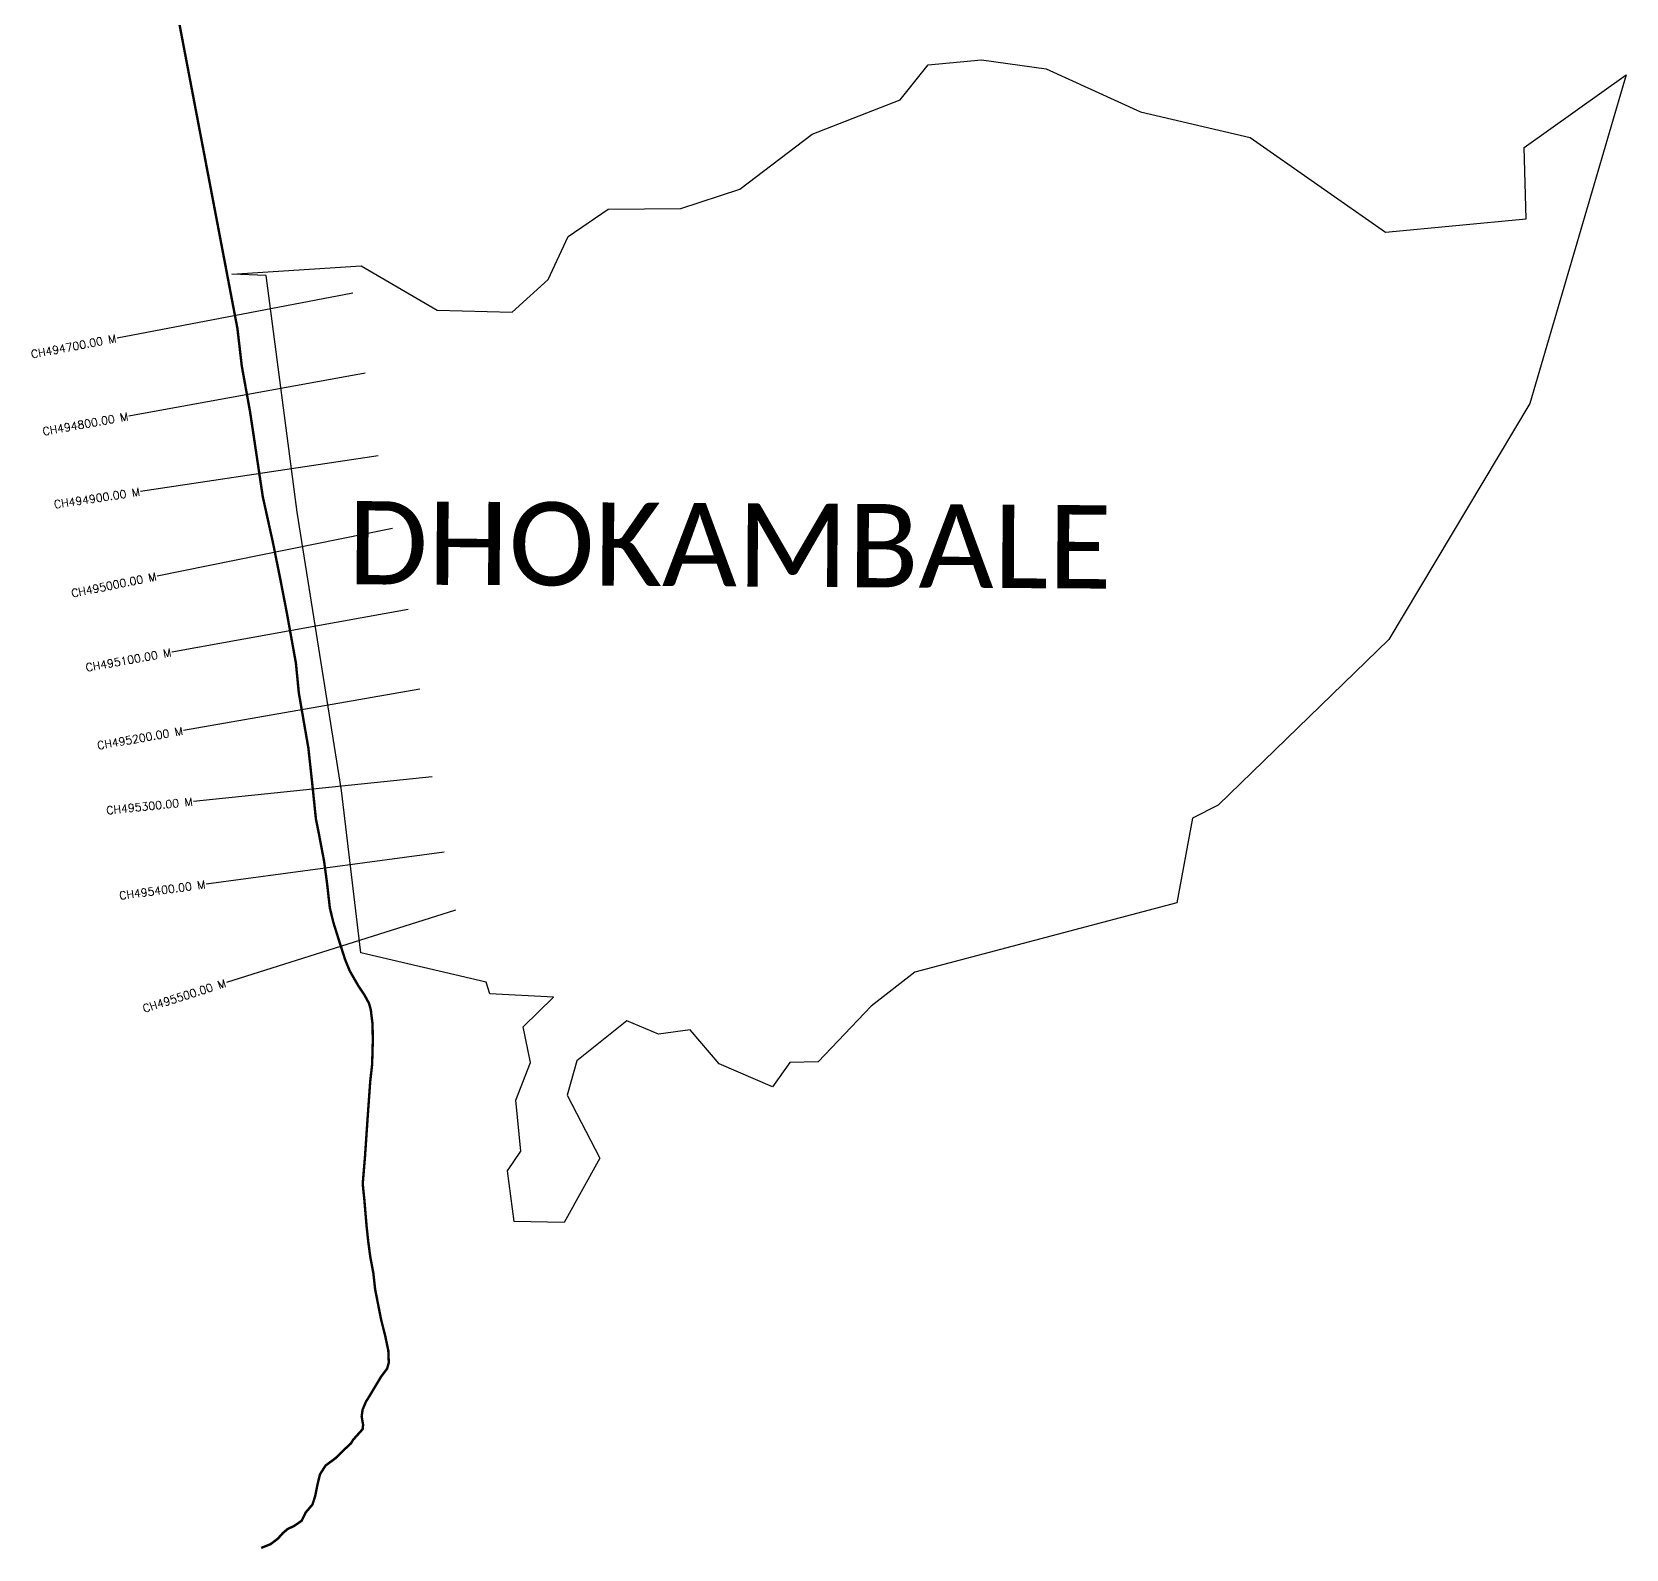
# Model space of a CAD drawing. Header units: metres. Extents: x 316433 to 319205, y 1889434 to 1892936.
# Drawn here: x 317213 to 319205, y 1889434 to 1891329 of the extents above; entities that cross this region are included whole.
import ezdxf
from ezdxf.enums import TextEntityAlignment as Align

# ---------------------------------------------------------------- set-up
doc = ezdxf.new("R2010")
doc.units = ezdxf.units.M
for name, color, linetype in [('CS', 134, 'Continuous'), ('CSMark', 6, 'Continuous'), ('NATURALLY PROTECTED', 3, 'Continuous'), ('village', 3, 'Continuous'), ('VILLAGE NAME', 250, 'Continuous')]:
    doc.layers.add(name, color=color, linetype=linetype)
doc.styles.get("Standard").update_dxf_attribs({"font": 'simplex.shx'})

msp = doc.modelspace()

# ---------------------------------------------------------------- linework, layer by layer
at = {"color": 6, "flags": 128}
msp.add_lwpolyline([(318187.9, 1891201.3), (318297.9, 1891244.3)], dxfattribs=at)
at = {"layer": 'CS'}
for p, q in [((317613.9, 1891002.8), (317319.2, 1890946.6)), ((317629.2, 1890902.6), (317334, 1890849.2)), ((317645.4, 1890799.3), (317348.7, 1890754.9)), ((317663.4, 1890708.8), (317369.4, 1890649.2)), ((317683, 1890607.5), (317387.8, 1890554.2)), ((317697.8, 1890507.8), (317402.3, 1890456.2)), ((317713.1, 1890398.5), (317414.7, 1890367.6)), ((317727.8, 1890304.2), (317430.5, 1890264.4)), ((317742, 1890231.8), (317455.9, 1890141.4))]:
    msp.add_line(p, q, dxfattribs=at)
at = {"layer": 'NATURALLY PROTECTED', "const_width": 3, "flags": 128}
msp.add_lwpolyline([(317344.4, 1891615.7), (317469.6, 1890958.8), (317475.1, 1890911.6), (317485.5, 1890854.1), (317501.3, 1890748.6), (317514.2, 1890690.2), (317523.9, 1890641.9), (317531.6, 1890602.1), (317542.7, 1890540.6), (317546.4, 1890503), (317558.3, 1890434.4), (317563.8, 1890383.7), (317567.7, 1890345.8), (317571.6, 1890326.4), (317577.9, 1890293.3), (317581.6, 1890265.7), (317585.2, 1890234.1), (317589.8, 1890215.6), (317597.2, 1890192), (317604.1, 1890170.4), (317610, 1890155.9), (317620.6, 1890137.5), (317628.6, 1890125.5), (317634.1, 1890115.3), (317636.3, 1890107.4), (317638.5, 1890089.5), (317638.8, 1890068.6), (317638, 1890039.2), (317635.6, 1890017.9), (317632.5, 1889974.6), (317629.1, 1889924.5), (317626.2, 1889889.8), (317628.2, 1889870.6), (317631, 1889837.5), (317633.1, 1889817.9), (317635.7, 1889798.5), (317639.5, 1889778.3), (317641.7, 1889758.3), (317649.2, 1889720.2), (317654.4, 1889699.6), (317658.2, 1889681.5), (317658.8, 1889666.5), (317656.7, 1889659), (317649.1, 1889648.8), (317634.6, 1889624.6), (317630.2, 1889617.6), (317626.1, 1889607.8), (317624.9, 1889599.3), (317626.7, 1889588.8), (317626.1, 1889583.3), (317614.5, 1889570.4), (317611.1, 1889565.2), (317601.4, 1889556.2), (317592.1, 1889547), (317579.8, 1889537.9), (317572.8, 1889526.9), (317569.7, 1889514.2), (317566.8, 1889499.6), (317563.4, 1889489.2), (317554.9, 1889479.2), (317549.9, 1889468.9), (317540.5, 1889462.4), (317532.5, 1889458.7), (317526.5, 1889453.6), (317520.2, 1889446.6), (317511.1, 1889439.7), (317499.4, 1889435)], dxfattribs=at)
at = {"layer": 'village', "color": 6}
for points in [[(318297.9, 1891244.3, 0), (318333, 1891287.8, 0), (318399.7, 1891294.1, 0), (318480.4, 1891282.8, 0), (318598.1, 1891229.2, 0), (318735.3, 1891197.4, 0), (318904.3, 1891079.1, 0), (319080.1, 1891095.7, 0), (319077.7, 1891184.8, 0), (319205.1, 1891275.4, 0)], [(319205.1, 1891275.4, 0), (319084.9, 1890864.7, 0), (318908.4, 1890570, 0), (318695.1, 1890362.9, 0), (318663.2, 1890346.9, 0), (318643.7, 1890240.9, 0), (318316.4, 1890154.4, 0), (318261.7, 1890111.9, 0), (318195.5, 1890042.2, 0), (318159.8, 1890041.4, 0), (318138.5, 1890010.9, 0), (318071.7, 1890040, 0), (318035.5, 1890082.4, 0), (317995.8, 1890077, 0), (317956.4, 1890093.4, 0), (317894, 1890043.5, 0), (317881.8, 1890000.7, 0), (317922.5, 1889922, 0), (317877.8, 1889841.7, 0), (317815.6, 1889842.8, 0), (317807.2, 1889906.2, 0), (317824, 1889930.6, 0), (317817.5, 1889994.6, 0), (317836.1, 1890041.6, 0), (317826.8, 1890086, 0), (317864.6, 1890123.3, 0), (317785.2, 1890127.4, 0), (317780.5, 1890141.7, 0), (317623.9, 1890178.7, 0), (317599.6, 1890381.2, 0), (317544.3, 1890729.2, 0), (317505.5, 1891024.8, 0), (317462.5, 1891026.3, 0), (317624.1, 1891037, 0), (317719.3, 1890981.4, 0), (317812.8, 1890979.1, 0), (317857.9, 1891019.6, 0), (317883, 1891073.7, 0), (317933.1, 1891107.5, 0), (318023.9, 1891108.6, 0), (318097.5, 1891132.7, 0), (318187.9, 1891201.3, 0)]]:
    msp.add_polyline3d(points, dxfattribs=at)

# ---------------------------------------------------------------- texts
at = {"layer": 'CSMark'}
for s, rotation, p in [('CH494700.00 M', 10.7874, (317318.2, 1890946.4)), ('CH494800.00 M', 10.2512, (317333, 1890849)), ('CH494900.00 M', 8.5202, (317347.7, 1890754.7)), ('CH495000.00 M', 11.4672, (317368.4, 1890649)), ('CH495100.00 M', 10.241, (317386.8, 1890554)), ('CH495200.00 M', 9.899, (317401.3, 1890456)), ('CH495300.00 M', 5.9099, (317413.7, 1890367.5)), ('CH495400.00 M', 7.628, (317429.5, 1890264.2)), ('CH495500.00 M', 17.532, (317455, 1890141.1))]:
    msp.add_text(s, height=10, rotation=rotation, dxfattribs=at).set_placement(p, align=Align.MIDDLE_RIGHT)
at = {"layer": 'VILLAGE NAME', "insert": (317608.2, 1890743), "char_height": 104.042, "attachment_point": 1, "rotation": 359.6762}
msp.add_mtext_dynamic_manual_height_columns('{\\fCalibri|b0|i0|c0|p34;DHOKAMBALE}', width=1492.463, gutter_width=520.2, heights=[0], dxfattribs=at)

doc.saveas('drawing.dxf')
